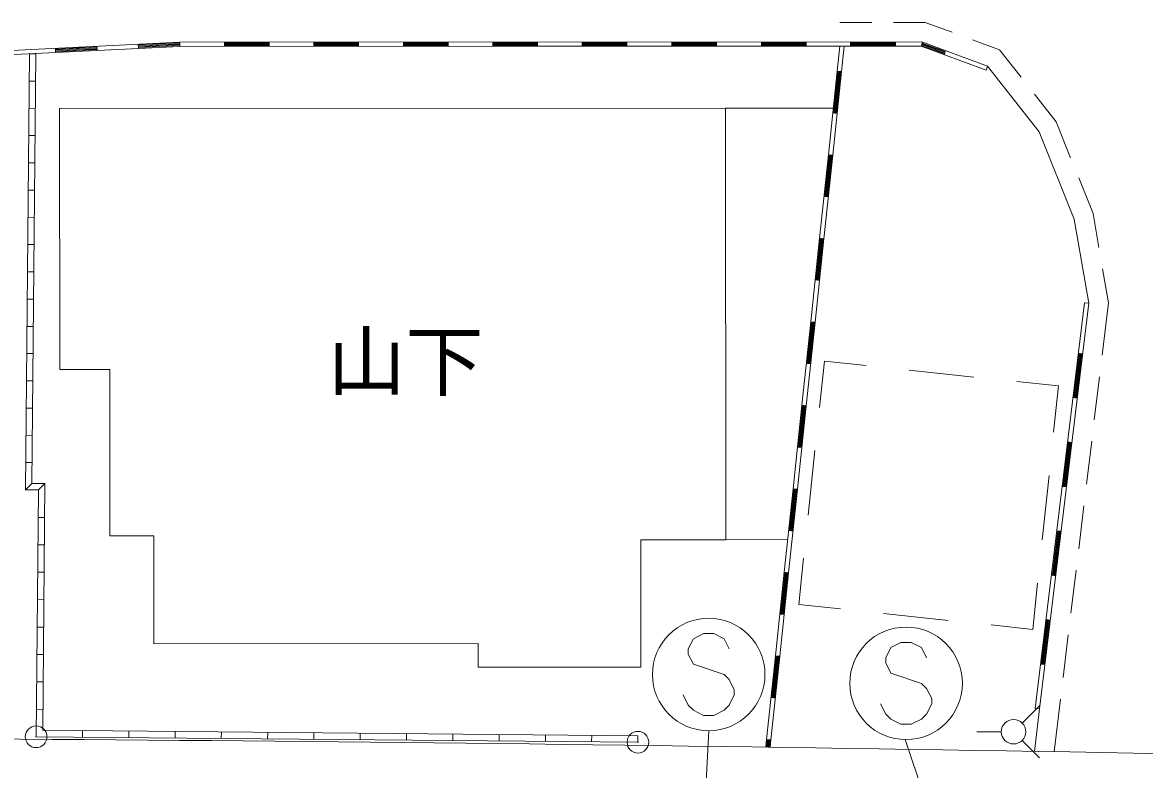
# Model space of a CAD drawing. Units: millimetres, scale not verified. Extents: x 40000 to 680000, y 20000 to 380000.
# Drawn here: x 83494 to 109413, y 287745 to 305000 of the extents above; entities that cross this region are included whole.
import ezdxf
from ezdxf.enums import TextEntityAlignment as Align

# ---------------------------------------------------------------- set-up
doc = ezdxf.new("R2010")
doc.units = ezdxf.units.MM
doc.header["$LTSCALE"] = 1000
doc.header["$PDMODE"] = 32
doc.header["$PDSIZE"] = 500
doc.layers.add('M-BGD', color=7, linetype='Continuous', lineweight=13)
doc.layers.add('M-STR-STRC', color=7, linetype='Continuous', lineweight=13)
doc.styles.add('ＭＳ ゴシック', font='')
doc.styles.get('ＭＳ ゴシック').set_extended_font_data('MS Gothic')

msp = doc.modelspace()

# ---------------------------------------------------------------- linework, layer by layer
at = {"layer": 'M-BGD'}
for p, q in [((103113, 305000), (102377, 305000)), ((104349, 305000), (103613, 305000)), ((104972, 304772), (104349, 305000)), ((106064, 304371), (105441, 304600)), ((77552, 304073), (87126, 304548)), ((83301, 304258), (85216, 304353)), ((84259, 304306), (84254, 304405)), ((84255, 304385), (85212, 304433)), ((84256, 304365), (85213, 304413)), ((84257, 304345), (85214, 304393)), ((84258, 304325), (85215, 304373)), ((85216, 304353), (85211, 304453)), ((85216, 304353), (85211, 304453)), ((85216, 304353), (87131, 304448)), ((86173, 304400), (86168, 304500)), ((86169, 304480), (87127, 304528)), ((86170, 304460), (87128, 304508)), ((86171, 304440), (87129, 304488)), ((86172, 304420), (87130, 304468)), ((87126, 304548), (104269, 304550)), ((87131, 304448), (87126, 304548)), ((87131, 304448), (95392, 304449)), ((88159, 304448), (88159, 304548)), ((88159, 304528), (89192, 304528)), ((88159, 304508), (89192, 304508)), ((88159, 304488), (89192, 304488)), ((88159, 304468), (89192, 304468)), ((89192, 304448), (89192, 304548)), ((89192, 304448), (89192, 304548)), ((90225, 304448), (90225, 304548)), ((90225, 304528), (91259, 304528)), ((90225, 304508), (91259, 304508)), ((90225, 304488), (91259, 304488)), ((90225, 304468), (91259, 304468)), ((91259, 304448), (91259, 304548)), ((91259, 304448), (91259, 304548)), ((92292, 304448), (92292, 304548)), ((92292, 304528), (93325, 304529)), ((92292, 304508), (93325, 304509)), ((92292, 304488), (93325, 304489)), ((92292, 304468), (93325, 304469)), ((93325, 304449), (93325, 304549)), ((93325, 304449), (93325, 304549)), ((94358, 304449), (94358, 304549)), ((94358, 304529), (95392, 304529)), ((94358, 304509), (95392, 304509)), ((94358, 304489), (95392, 304489)), ((94358, 304469), (95392, 304469)), ((95392, 304449), (95392, 304549)), ((95392, 304449), (95392, 304549)), ((95392, 304449), (97458, 304449)), ((96425, 304449), (96425, 304549)), ((96425, 304529), (97458, 304529)), ((96425, 304509), (97458, 304509)), ((96425, 304489), (97458, 304489)), ((96425, 304469), (97458, 304469)), ((97458, 304449), (97458, 304549)), ((97458, 304449), (97458, 304549)), ((97458, 304449), (99524, 304450)), ((98491, 304449), (98491, 304549)), ((98491, 304529), (99524, 304530)), ((98491, 304509), (99524, 304510)), ((98491, 304489), (99524, 304490)), ((98491, 304469), (99524, 304470)), ((99524, 304450), (99524, 304550)), ((99524, 304450), (99524, 304550)), ((99524, 304450), (104251, 304450)), ((100563, 304450), (100563, 304550)), ((100563, 304530), (101596, 304530)), ((100563, 304510), (101596, 304510)), ((100563, 304490), (101596, 304490)), ((100563, 304470), (101596, 304470)), ((101596, 304450), (101596, 304550)), ((101596, 304450), (101596, 304550)), ((102316, 303874), (102377, 304450)), ((102416, 303864), (102478, 304450)), ((102624, 304450), (102624, 304550)), ((102624, 304530), (103657, 304530)), ((102624, 304510), (103657, 304510)), ((102624, 304490), (103657, 304490)), ((102624, 304470), (103657, 304470)), ((103657, 304450), (103657, 304550)), ((104251, 304450), (104286, 304544)), ((104251, 304450), (105754, 303899)), ((104258, 304469), (104791, 304273)), ((104265, 304488), (104798, 304292)), ((104272, 304506), (104805, 304311)), ((104279, 304525), (104812, 304330)), ((104784, 304255), (104818, 304349)), ((106564, 303733), (106064, 304371)), ((83653, 304276), (83562, 294205)), ((83653, 304276), (83803, 304274)), ((83713, 294353), (83803, 304274)), ((102112, 301945), (102316, 303874)), ((102211, 301935), (102416, 303864)), ((102234, 302908), (102336, 303872)), ((102254, 302905), (102356, 303870)), ((102274, 302903), (102376, 303868)), ((102294, 302901), (102396, 303866)), ((102316, 303874), (102416, 303864)), ((102316, 303874), (102416, 303864)), ((105754, 303899), (105789, 303993)), ((83648, 303646), (83798, 303645)), ((107372, 302702), (106872, 303340)), ((83642, 303017), (83792, 303015)), ((84351, 303009), (99734, 303021)), ((84351, 303009), (84356, 296982)), ((102226, 303024), (99734, 303021)), ((99734, 303021), (99742, 293054)), ((102214, 302910), (102313, 302899)), ((107705, 301875), (107372, 302702)), ((83636, 302387), (83786, 302386)), ((83630, 301758), (83780, 301756)), ((101908, 300016), (102112, 301945)), ((102007, 300006), (102211, 301935)), ((102030, 300979), (102132, 301943)), ((102050, 300976), (102152, 301941)), ((102070, 300974), (102172, 301939)), ((102090, 300972), (102192, 301937)), ((102112, 301945), (102211, 301935)), ((102112, 301945), (102211, 301935)), ((108224, 300584), (107891, 301411)), ((83625, 301128), (83775, 301127)), ((102010, 300981), (102109, 300970)), ((83619, 300499), (83769, 300498)), ((108359, 299801), (108224, 300584)), ((101704, 298087), (101908, 300016)), ((101803, 298077), (102007, 300006)), ((101826, 299050), (101928, 300014)), ((101846, 299047), (101948, 300012)), ((101866, 299045), (101968, 300010)), ((101886, 299043), (101988, 300008)), ((101908, 300016), (102007, 300006)), ((101908, 300016), (102007, 300006)), ((83613, 299870), (83763, 299868)), ((83608, 299240), (83758, 299239)), ((108579, 298526), (108444, 299309)), ((101806, 299052), (101905, 299041)), ((83602, 298611), (83752, 298609)), ((108025, 298527), (106890, 289156)), ((106990, 289149), (108124, 298515)), ((108124, 298515), (108025, 298527)), ((108432, 297312), (108579, 298526)), ((101500, 296158), (101704, 298087)), ((101599, 296148), (101803, 298077)), ((101622, 297121), (101724, 298085)), ((101642, 297118), (101744, 298083)), ((101662, 297116), (101764, 298081)), ((101681, 297114), (101784, 298079)), ((101704, 298087), (101803, 298077)), ((101704, 298087), (101803, 298077)), ((83596, 297981), (83746, 297980)), ((83590, 297352), (83740, 297351)), ((107780, 296334), (107904, 297360)), ((107800, 296332), (107924, 297357)), ((107819, 296329), (107944, 297355)), ((107839, 296327), (107963, 297353)), ((107983, 297350), (107884, 297362)), ((107983, 297350), (107884, 297362)), ((101602, 297123), (101701, 297112)), ((102019, 297176), (101906, 296105)), ((102981, 297074), (102019, 297176)), ((84356, 296982), (85509, 296983)), ((85509, 296983), (85513, 293143)), ((105467, 296811), (103976, 296969)), ((108252, 295823), (108372, 296816)), ((83585, 296722), (83735, 296721)), ((107424, 296604), (106462, 296706)), ((107424, 296604), (107311, 295534)), ((107859, 296324), (107760, 296336)), ((83579, 296093), (83729, 296092)), ((101296, 294229), (101500, 296158)), ((101395, 294219), (101599, 296148)), ((101418, 295192), (101520, 296156)), ((101438, 295189), (101540, 296154)), ((101458, 295187), (101560, 296152)), ((101477, 295185), (101579, 296150)), ((101500, 296158), (101599, 296148)), ((101500, 296158), (101599, 296148)), ((83573, 295464), (83723, 295462)), ((107531, 294283), (107655, 295308)), ((107551, 294280), (107675, 295306)), ((107571, 294278), (107695, 295304)), ((107591, 294275), (107715, 295301)), ((107735, 295299), (107636, 295311)), ((107735, 295299), (107636, 295311)), ((108071, 294334), (108192, 295327)), ((101398, 295194), (101497, 295183)), ((101800, 295111), (101643, 293619)), ((83567, 294834), (83717, 294833)), ((107206, 294539), (107048, 293048)), ((83562, 294205), (83713, 294353)), ((83862, 294202), (83562, 294205)), ((84013, 294351), (83713, 294353)), ((83810, 288502), (83862, 294202)), ((83862, 294202), (84013, 294351)), ((83961, 288651), (84013, 294351)), ((101092, 292300), (101296, 294229)), ((101191, 292290), (101395, 294219)), ((101214, 293263), (101316, 294227)), ((101234, 293260), (101336, 294225)), ((101254, 293258), (101356, 294223)), ((101273, 293256), (101375, 294221)), ((101296, 294229), (101395, 294219)), ((101296, 294229), (101395, 294219)), ((107611, 294273), (107511, 294285)), ((107891, 292845), (108011, 293838)), ((83856, 293569), (84006, 293567)), ((101194, 293265), (101293, 293254)), ((107283, 292231), (107407, 293257)), ((107303, 292229), (107427, 293255)), ((107322, 292226), (107447, 293252)), ((107342, 292224), (107467, 293250)), ((107486, 293247), (107387, 293259)), ((107486, 293247), (107387, 293259)), ((83850, 292935), (84000, 292934)), ((85513, 293143), (86526, 293144)), ((86526, 293144), (86528, 290652)), ((97778, 293053), (99742, 293054)), ((97778, 293053), (97781, 290112)), ((101172, 293055), (99742, 293054)), ((101537, 292625), (101424, 291555)), ((83844, 292302), (83994, 292301)), ((100888, 290371), (101092, 292300)), ((100987, 290361), (101191, 292290)), ((101010, 291334), (101112, 292298)), ((101030, 291331), (101132, 292296)), ((101049, 291329), (101151, 292294)), ((101069, 291327), (101171, 292292)), ((101092, 292300), (101191, 292290)), ((101092, 292300), (101191, 292290)), ((107362, 292222), (107263, 292234)), ((107711, 291356), (107831, 292349)), ((106943, 292053), (106830, 290983)), ((83839, 291669), (83989, 291667)), ((100990, 291336), (101089, 291325)), ((102387, 291453), (101424, 291555)), ((104873, 291190), (103381, 291348)), ((106830, 290983), (105867, 291085)), ((107034, 290180), (107159, 291206)), ((107054, 290177), (107178, 291203)), ((107074, 290175), (107198, 291201)), ((107094, 290173), (107218, 291198)), ((107238, 291196), (107139, 291208)), ((107238, 291196), (107139, 291208)), ((83833, 291036), (83983, 291034)), ((107530, 289867), (107650, 290859)), ((86528, 290652), (94023, 290659)), ((94023, 290659), (94023, 290109)), ((83827, 290402), (83977, 290401)), ((100684, 288442), (100888, 290371)), ((100783, 288432), (100987, 290361)), ((100806, 289405), (100908, 290369)), ((100826, 289402), (100928, 290367)), ((100845, 289400), (100947, 290365)), ((100865, 289398), (100967, 290363)), ((100888, 290371), (100987, 290361)), ((100888, 290371), (100987, 290361)), ((94023, 290109), (97781, 290112)), ((107114, 290170), (107014, 290182)), ((83821, 289769), (83971, 289768)), ((100786, 289407), (100885, 289396)), ((107323, 288156), (107470, 289370)), ((83816, 289136), (83966, 289134)), ((106587, 288819), (106987, 289219)), ((106871, 288164), (106990, 289149)), ((106990, 289149), (106890, 289156)), ((83810, 288502), (83811, 288652)), ((83810, 288502), (97711, 288376)), ((83961, 288651), (97712, 288526)), ((84879, 288493), (84880, 288643)), ((85948, 288483), (85950, 288633)), ((87018, 288473), (87019, 288623)), ((88087, 288463), (88088, 288613)), ((89156, 288454), (89158, 288604)), ((90226, 288444), (90227, 288594)), ((91295, 288434), (91296, 288584)), ((92364, 288424), (92366, 288574)), ((93433, 288415), (93435, 288565)), ((94503, 288405), (94504, 288555)), ((95572, 288395), (95573, 288545)), ((96641, 288386), (96643, 288536)), ((97711, 288376), (97712, 288526)), ((106104, 288619), (105539, 288619)), ((100665, 288262), (100684, 288442)), ((100684, 288442), (100783, 288432)), ((100684, 288442), (100783, 288432)), ((100685, 288262), (100704, 288440)), ((100705, 288262), (100724, 288438)), ((100725, 288261), (100743, 288436)), ((100745, 288261), (100763, 288434)), ((100765, 288261), (100783, 288432)), ((106587, 288419), (106987, 288019))]:
    msp.add_line(p, q, dxfattribs=at)
msp.add_lwpolyline([(108124, 298515), (107789, 300460), (106979, 302474), (105789, 303993), (104269, 304550)], dxfattribs=at)
msp.add_circle((106387, 288619), 283, dxfattribs=at)
msp.add_arc((67207, -2020495), 2309000, 87.31834, 89.65165, dxfattribs=at)
for p in [(83810, 288502), (97711, 288376)]:
    msp.add_point(p, dxfattribs=at)
at = {"layer": 'M-STR-STRC'}
for p, q in [((99227, 290885), (98991, 290767)), ((99463, 290885), (99227, 290885)), ((99700, 290767), (99463, 290885)), ((98991, 290767), (98872, 290531)), ((99818, 290531), (99700, 290767)), ((103551, 290563), (103433, 290327)), ((103787, 290682), (103551, 290563)), ((104024, 290682), (103787, 290682)), ((104260, 290563), (104024, 290682)), ((104378, 290327), (104260, 290563)), ((98872, 290531), (98872, 290413)), ((98872, 290413), (98991, 290176)), ((103433, 290327), (103433, 290209)), ((98991, 290176), (99700, 289940)), ((103433, 290209), (103551, 289972)), ((99700, 289940), (99818, 289822)), ((99818, 289822), (99936, 289585)), ((103551, 289972), (104260, 289736)), ((99936, 289585), (99936, 289467)), ((104260, 289736), (104378, 289618)), ((104378, 289618), (104496, 289382)), ((98872, 289231), (98754, 289467)), ((99936, 289467), (99818, 289231)), ((103433, 289027), (103315, 289263)), ((104496, 289263), (104378, 289027)), ((104496, 289382), (104496, 289263)), ((98991, 289113), (98872, 289231)), ((99227, 288994), (98991, 289113)), ((99700, 289113), (99463, 288994)), ((99818, 289231), (99700, 289113)), ((103551, 288909), (103433, 289027)), ((104378, 289027), (104260, 288909)), ((99463, 288994), (99227, 288994)), ((103787, 288791), (103551, 288909)), ((104024, 288791), (103787, 288791)), ((104260, 288909), (104024, 288791)), ((99126, 284539), (99350, 288640)), ((105225, 284447), (103883, 288436))]:
    msp.add_line(p, q, dxfattribs=at)
for centre in [(99345, 289940), (103905, 289736)]:
    msp.add_circle(centre, 1300, dxfattribs=at)

# ---------------------------------------------------------------- texts
at = {"layer": 'M-BGD', "style": 'ＭＳ ゴシック'}
msp.add_text('山下', height=1320, dxfattribs=at).set_placement((92341, 296121), align=Align.BOTTOM_CENTER)

doc.saveas('drawing.dxf')
